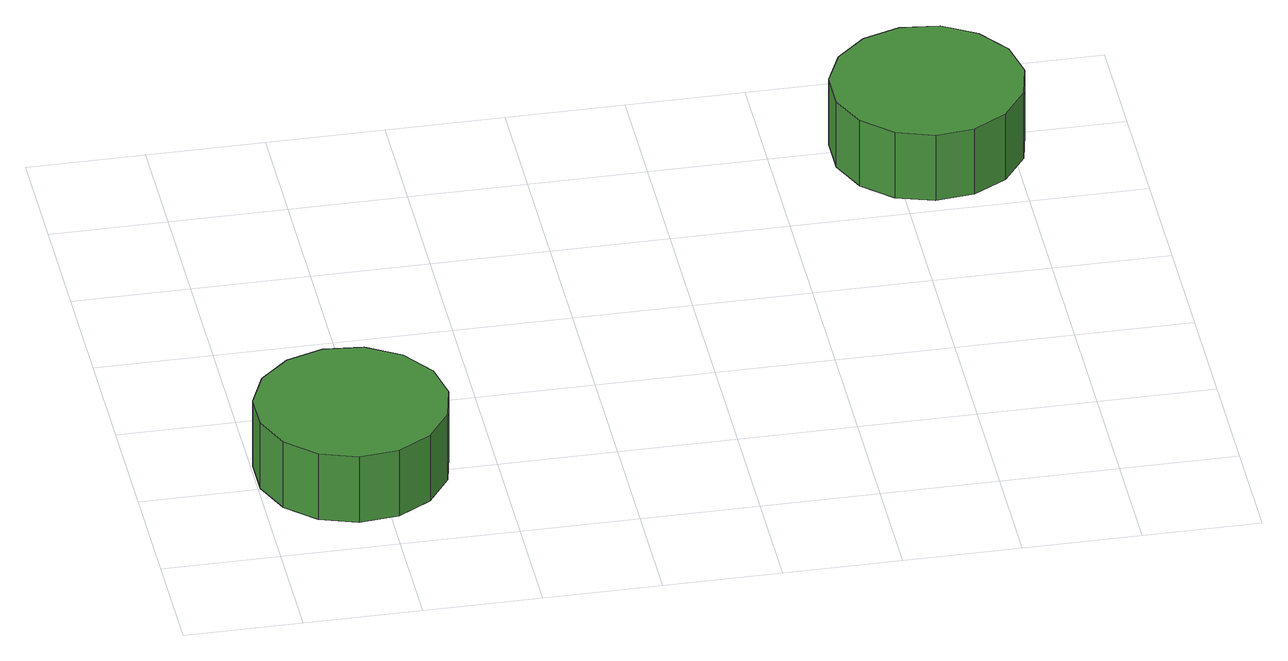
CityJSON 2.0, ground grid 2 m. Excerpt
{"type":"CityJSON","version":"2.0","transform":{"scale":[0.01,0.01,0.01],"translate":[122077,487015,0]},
"CityObjects":{
"tree1":{"type":"SolitaryVegetationObject","attributes":{"function":"something"},"geometry":[{"type":"MultiSurface","lod":"1","boundaries":[[[0,1,2,3,4,5,6,7,8,9,10,11,12,13,14]],[[15,16,17,18,19,20,21,22,23,24,25,26,27,28,29]],[[0,29,28,1]],[[1,28,27,2]],[[2,27,26,3]],[[3,26,25,4]],[[4,25,24,5]],[[5,24,23,6]],[[6,23,22,7]],[[7,22,21,8]],[[8,21,20,9]],[[9,20,19,10]],[[10,19,18,11]],[[11,18,17,12]],[[12,17,16,13]],[[13,16,15,14]],[[14,15,29,0]]]}]},
"tree2":{"type":"SolitaryVegetationObject","attributes":{"function":"something"},"geometry":[{"type":"MultiSurface","lod":"1","boundaries":[[[30,31,32,33,34,35,36,37,38,39,40,41,42,43,44]],[[45,46,47,48,49,50,51,52,53,54,55,56,57,58,59]],[[30,59,58,31]],[[31,58,57,32]],[[32,57,56,33]],[[33,56,55,34]],[[34,55,54,35]],[[35,54,53,36]],[[36,53,52,37]],[[37,52,51,38]],[[38,51,50,39]],[[39,50,49,40]],[[40,49,48,41]],[[41,48,47,42]],[[42,47,46,43]],[[43,46,45,44]],[[44,45,59,30]]]}]}
},
"vertices":[
[325,235,186],[311,301,186],[271,356,186],[213,390,186],[145,397,186],[81,376,186],[31,331,186],[4,269,186],[4,202,186],[31,140,186],[81,95,186],[145,74,186],[213,81,186],[271,115,186],[311,170,186],[311,170,57],[271,115,57],[213,81,57],[145,74,57],[81,95,57],[31,140,57],[4,202,57],[4,269,57],[31,331,57],[81,376,57],[145,397,57],[213,390,57],[271,356,57],[311,301,57],[325,235,57],
[1426,985,190],[1412,1051,190],[1372,1105,190],[1314,1139,190],[1247,1146,190],[1183,1125,190],[1133,1080,190],[1105,1018,190],[1105,951,190],[1133,889,190],[1183,844,190],[1247,824,190],[1314,831,190],[1372,864,190],[1412,919,190],[1412,919,61],[1372,864,61],[1314,831,61],[1247,824,61],[1183,844,61],[1133,889,61],[1105,951,61],[1105,1018,61],[1133,1080,61],[1183,1125,61],[1247,1146,61],[1314,1139,61],[1372,1105,61],[1412,1051,61],[1426,985,61]
]}
